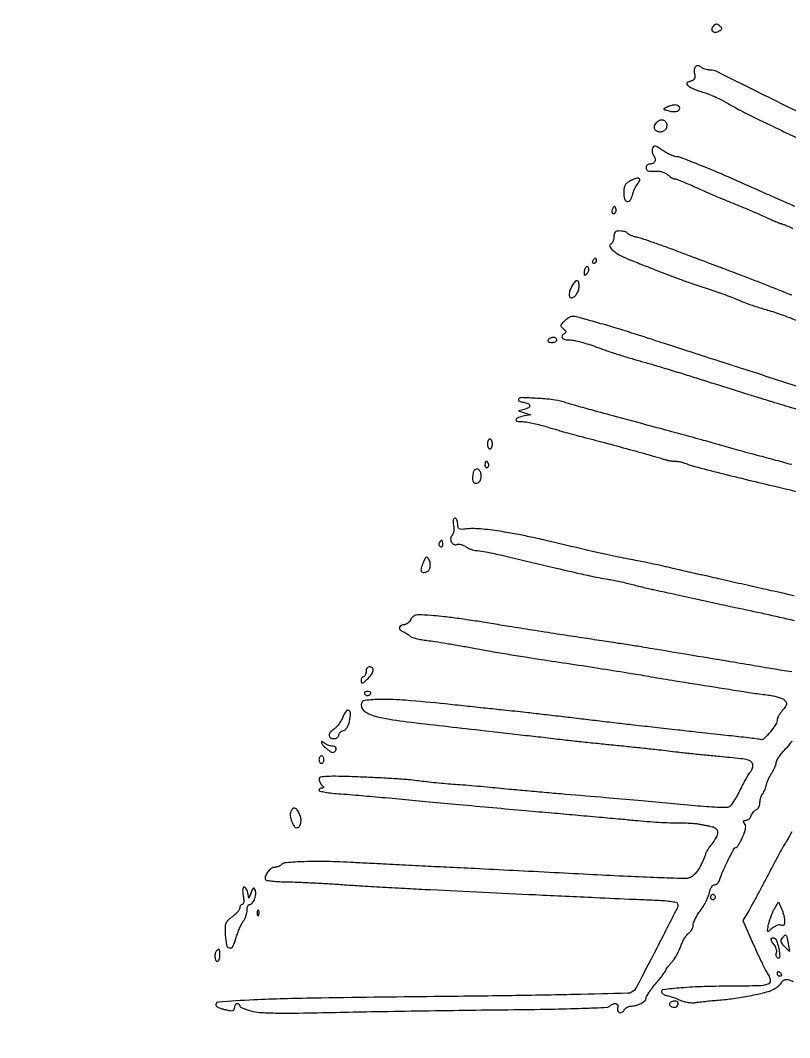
# Model space of a CAD drawing. Extents: x 0 to 2558, y 0 to 3412.
# Drawn here: x 310.5 to 621, y 1659.2 to 2070.1 of the extents above; entities that cross this region are included whole.
import ezdxf

# ---------------------------------------------------------------- set-up
doc = ezdxf.new("R2010")
doc.units = 0

msp = doc.modelspace()

# ---------------------------------------------------------------- linework, layer by layer
for points in [[(1286.775, 2242.902503, 0.000001), (1177.44536, 2242.627485, 0.134519)], [(1176.555032, 2242.380365, -0.000002), (1098.265318, 2241.934774, -0.000173)], [(1102.150613, 2258.328759, 0.000012), (1205.122254, 2258.377188, 0.008936)], [(204.723652, 1982.742541, 0.000004), (205.110982, 1999.25625, 0.000004), (205.546596, 2017.842275, 0.000005), (205.971845, 2036, -0.002209)], [(633.878057, 2028.33149, 0.000209), (591.544015, 2049.35594, 0.115644), (588.796593, 2050, -0.041005), (587.797375, 2050.082084, -0.035802), (586.777094, 2050.326905, -0.037481), (585.884055, 2050.68567, -0.082303), (585.287132, 2051.112868, 0.14606), (584.107933, 2051.749934, 0.246517), (583.053324, 2051.448805, 0.177485), (582.461462, 2050.248042, 0.088366), (582.581074, 2048.532999, -0.047177), (582.763226, 2047.340856, -0.13675), (582.587254, 2046.53301, -0.142432), (582.025066, 2045.952367, -0.052862), (580.973237, 2045.491506, 0.022794), (579.830526, 2045.070611, 0.193417), (579.449314, 2044.693035, 0.273815), (579.506657, 2044.241991, 0.043435), (580.138493, 2043.560761, 0.067245), (580.948947, 2043.004042, 0.016422), (582.421932, 2042.319984, 0.016533), (584.177388, 2041.641404, 0.015811), (586, 2041.069243, -0.023419), (588.047333, 2040.392157, -0.012681), (590.5, 2039.379429, -0.012608), (592.949704, 2038.219682, -0.01942), (595, 2037.083008, 0.010749), (597.245159, 2035.786913, 0.004263), (600.38125, 2034.099925, 0.004216), (603.79888, 2032.33555, 0.005278), (607, 2030.759199, -0.001301), (611.525137, 2028.575403, -0.000173), (621.065622, 2023.936508, -0.000201), (632.372069, 2018.428489, -0.000169)], [(644.25, 1985.923444, 0.000011), (640.949584, 1987.323898, 0.000007), (637, 1988.999647, 0.000007), (633.050414, 1990.675275, 0.000011), (629.75, 1992.075353, -0.001416)], [(623.098393, 1994.919135, -0.001717), (616.877373, 1997.625058, -0.00147), (609.949344, 2000.691171, -0.000689), (601, 2004.698156, 0.00519), (592.617753, 2008.361012, 0.005626), (584.383226, 2011.749132, 0.002629), (576.962425, 2014.660122, 0.092404), (575.139043, 2015, -0.088064), (574.261687, 2015.155734, -0.02103), (572.888071, 2015.725836, -0.020973), (571.342998, 2016.525109, -0.019381), (569.827968, 2017.47093, 0.010412), (567.750427, 2018.82029, 0.088359), (566.720262, 2019.230484, 0.236555), (566.071622, 2019.056617, 0.120053), (565.578581, 2018.344182, 0.077353), (565.425821, 2017.634479, 0.055948), (565.469695, 2016.825297, 0.055836), (565.692232, 2016.044061, 0.076063), (566.068837, 2015.417057, -0.118865), (566.638136, 2014.256659, -0.167559), (566.509789, 2013.121105, -0.166452), (565.70723, 2012.300797, -0.117145), (564.440983, 2012, 0.105427), (563.891173, 2011.882768, 0.099231), (563.423289, 2011.550173, 0.096319), (563.109673, 2011.053231, 0.092997), (563, 2010.468674, 0.150236), (563.212676, 2009.776847, 0.154748), (563.775183, 2009.33371, 0.084102), (564.798337, 2009.13441, 0.022958), (566.449195, 2009.16964, -0.039924), (568.000208, 2009.150156, -0.044171), (569.475234, 2008.880752, -0.047665), (570.768867, 2008.38762, -0.069138), (571.777936, 2007.700965, 0.025136), (572.574343, 2007.049928, 0.027121), (573.412749, 2006.499659, 0.02803), (574.177467, 2006.11069, 0.103996), (574.703897, 2006, -0.092186), (575.405738, 2005.86949, -0.003945), (577.756164, 2004.94268, -0.00664), (580.532131, 2003.779586, -0.004669), (583.625156, 2002.400612, 0.003861), (587.184535, 2000.806822, 0.00239), (591.38989, 1998.986542, 0.002396), (595.560625, 1997.228452, 0.004313), (599, 1995.832703, -0.00366), (602.250952, 1994.518361, -0.002723), (605.820872, 1993.021758, -0.002752), (609.17251, 1991.573308, -0.006235), (611.688075, 1990.432091, 0.003951), (613.717521, 1989.500205, 0.005772), (615.520419, 1988.714427, 0.00299), (617.055233, 1988.077259, 0.097182), (617.448973, 1988, -0.091592), (617.832265, 1987.929193, -0.004038), (619.098766, 1987.432967, -0.006716), (620.595215, 1986.8092, -0.004735), (622.260898, 1986.069676, 0.006289)], [(621.912488, 1959.033026, -0.002942), (617.5, 1960.776492, 0.001622), (612.982078, 1962.57542, 0.000995), (607.646875, 1964.667487, 0.000997), (602.358679, 1966.716845, 0.00178), (598, 1968.378192, -0.000047), (593.442641, 1970.0972, -0.000021), (587.471875, 1972.350273, -0.000021), (581.171671, 1974.728274, -0.000029), (575.5, 1976.869686, 0.003298), (570.285164, 1978.799755, 0.003994), (565.367431, 1980.538748, 0.003394), (561.20926, 1981.940373, 0.027293), (559.261468, 1982.466369, -0.021765), (557.979805, 1982.797327, -0.025957), (556.806674, 1983.223069, -0.026121), (555.872674, 1983.67685, -0.12889), (555.452451, 1984.076937, 0.137483), (555.0664, 1984.432255, 0.04335), (554.332507, 1984.72885, 0.039568), (553.417189, 1984.931929, 0.034823), (552.440983, 1985, 0.047815), (551.223903, 1984.883344, 0.148395), (550.502515, 1984.50249, 0.149752), (550.118273, 1983.787474, 0.048993), (550, 1982.583333, -0.048197), (549.907341, 1981.624314, -0.054173), (549.632813, 1980.739596, -0.061702), (549.229017, 1980.054154, -0.14045), (548.75, 1979.700397, 0.450317), (548.389968, 1978.765311, 0.093061), (549.624556, 1977.188578, 0.051171), (552.225546, 1975.336943, 0.034958), (555.5, 1973.769213, -0.000023), (557.541468, 1972.961667, -0.000008), (560.528125, 1971.780017, -0.000008), (563.835259, 1970.471455, -0.000009), (567, 1969.219115, 0.002579), (572.734947, 1966.983732, 0.00562), (577.161445, 1965.341457, 0.005182), (581.838794, 1963.72018, 0.001885), (588.5, 1961.516213, -0.005743), (591.529426, 1960.487884, -0.004286), (594.846701, 1959.287123, -0.004333), (597.953648, 1958.101531, -0.009837), (600.276003, 1957.139091, 0.011649), (602.48184, 1956.234292, 0.00666), (605.183604, 1955.239987, 0.006649), (607.929419, 1954.311665, 0.010966), (610.276003, 1953.609382, -0.00899), (612.672472, 1952.902474, -0.004938), (615.581076, 1951.955673, -0.004921), (618.514803, 1950.936298, -0.007844), (621, 1950.001018, 0.0061), (628.3593, 1947.202073, 0.00167)], [(630.018217, 1920.28119, 0.000705), (603, 1929.019332, -0.000189), (591.355438, 1932.772122, -0.0002), (579.934375, 1936.462714, -0.000191), (570.098173, 1939.649682, -0.000918), (564.5, 1941.477239, 0.003175), (557.294604, 1943.793543, 0.003199), (550.078281, 1946.012274, 0.003299), (543.080745, 1948.06459, 0.004081), (536.535042, 1949.87991, 0.020017), (534.239188, 1950.398958, 0.088037), (532.855921, 1950.408218, 0.10838), (531.70212, 1949.940881, 0.038375), (530.305727, 1948.81749, 0.015309), (529.018507, 1947.531797, 0.142656), (528.66537, 1946.839986, 0.237464), (528.834765, 1946.245789, 0.048893), (529.672175, 1945.497761, -0.036119), (530.36824, 1944.907203, -0.137969), (530.648655, 1944.418362, -0.217343), (530.569952, 1943.989333, -0.102296), (530.15149, 1943.593626, 0.100627), (529.141319, 1942.644689, 0.3374), (529.170914, 1941.793297, 0.179972), (530.223801, 1941.177657, 0.043271), (532.27281, 1941, -0.051927), (534.012498, 1940.818838, -0.013153), (536.780657, 1940.15951, -0.013273), (539.920089, 1939.234019, -0.013064), (543.02281, 1938.138757, 0.009212), (546.596775, 1936.846096, 0.004382), (551.241075, 1935.307731, 0.004341), (556.125267, 1933.783932, 0.006147), (560.5, 1932.519139, -0.004226), (565.284507, 1931.155773, -0.001915), (571.528125, 1929.293421, -0.001895), (578.100382, 1927.27838, -0.002596), (584, 1925.411433, 0.001269), (590.006275, 1923.493183, 0.00084), (596.9125, 1921.319565, 0.000845), (603.629648, 1919.230314, 0.001644), (609, 1917.589243, -0.00091), (614.921631, 1915.789215, -0.00029), (623.73125, 1913.088195, -0.000289)], [(621.892426, 1806.930797, -0.006915), (617.754503, 1807.562046, -0.000012), (597.009268, 1811.021501, -0.00002), (579.627169, 1813.921267, -0.000014), (565.648221, 1816.25429, -0.000237), (561, 1817.032455, 0.003197), (558.2013, 1817.483972, 0.000355), (551.8, 1818.470099, 0.000432), (544.179155, 1819.63183, 0.00035), (536, 1820.865588, -0.001112), (527.054879, 1822.228831, -0.00081), (517.115625, 1823.782689, -0.000818), (507.694519, 1825.286982, -0.001801), (500.5, 1826.474422, 0.004153), (494.160222, 1827.49018, 0.003632), (487.515016, 1828.449016, 0.003653), (481.497948, 1829.227909, 0.010856), (477.359628, 1829.641933, 0.005558), (472.369926, 1829.976184, 0.054111), (470.259252, 1829.865601, 0.133581), (469.029512, 1829.307484, 0.097245), (468.074444, 1828.139101, -0.046888), (467.532331, 1827.320801, -0.048566), (466.852967, 1826.628361, -0.053498), (466.145061, 1826.153371, -0.121616), (465.523833, 1826, 0.10711), (464.209249, 1825.715122, 0.214037), (463.520158, 1824.93304, 0.25214), (463.701711, 1824.00614, 0.131057), (464.686618, 1823.298891, -0.028459), (465.466765, 1822.9514, -0.019384), (466.312453, 1822.473121, -0.019577), (467.094852, 1821.946292, -0.036768), (467.674923, 1821.452459, 0.113134), (468.46734, 1820.962845, 0.018269), (470.215829, 1820.437996, 0.019371), (472.358563, 1819.96706, 0.015948), (474.674923, 1819.62713, -0.00993), (477.759742, 1819.212286, -0.002716), (482.607634, 1818.435073, -0.002745), (488.095663, 1817.493649, -0.002857), (493.5, 1816.50413, 0.003451), (499.486738, 1815.415329, 0.001923), (506.79375, 1814.167394, 0.001918), (514.196256, 1812.961595, 0.003108), (520.5, 1811.999708, -0.001475), (532.508305, 1810.207455, -0.001202), (545.355443, 1808.219615, -0.001194), (557.065174, 1806.350249, -0.003646), (565, 1805.00461, 0.003936), (574.726768, 1803.360877, 0.000998), (590.548045, 1800.847557, 0.000709), (606.469655, 1798.373995, 0.008992), (612.476153, 1797.559838, -0.022337), (614.484472, 1797.232835, -0.024103), (616.404401, 1796.73385, -0.024555), (617.997511, 1796.149486, -0.09648), (618.861123, 1795.567448, -0.07029), (619.511768, 1794.702713, -0.171408), (619.641081, 1793.926991, -0.105171), (619.263509, 1792.992287, -0.018262), (618.13497, 1791.444457, 0.014609), (617.317488, 1790.340283, 0.018223), (616.627147, 1789.267138, 0.016667), (616.118477, 1788.340146, 0.117673), (616, 1787.843701, -0.142709), (615.397838, 1785.776914, -0.030917), (613.187098, 1782.737316, -0.027448), (610.678702, 1780.020439, -0.253683), (609.189533, 1779.602667, 0.02329), (608.076872, 1779.801463, 0.001786), (605.0588, 1780.185779, 0.002448), (601.453262, 1780.613904, 0.001864), (597.5, 1781.048773, -0.000537), (593.087736, 1781.522282, -0.000369), (588.0875, 1782.06806, -0.000372), (583.27642, 1782.600415, -0.00076), (579.5, 1783.026939, 0.000412), (575.790066, 1783.448563, 0.000221), (571.20625, 1783.963625, 0.00022), (566.527544, 1784.485179, 0.000343), (562.5, 1784.929555, -0.001317), (557.871575, 1785.44935, -0.000423), (551.003125, 1786.244912, -0.000422), (543.360007, 1787.143281, -0.000472), (536, 1788.021708, 0.000687), (528.676623, 1788.892561, 0.000632), (521.14375, 1789.768174, 0.000631), (514.42488, 1790.531971, 0.002091), (510, 1791.010608, -0.00035), (505.468983, 1791.484772, -0.000094), (498.26875, 1792.244723, -0.000095), (490.089058, 1793.111175, -0.000098), (482, 1793.971188, 0.006165), (466.045705, 1795.471907, 0.022492), (455.887358, 1795.842665, 0.030989), (449.487665, 1795.391039, 0.383633), (448.031803, 1793.682612, 0.266986), (449.861259, 1790.689887, 0.072508), (455.265225, 1788.683259, 0.023089), (466.539381, 1786.810432, 0.001921), (496, 1783.419305, -0.000381), (505.510368, 1782.354271, -0.000428), (514.653125, 1781.315426, -0.000392), (522.432393, 1780.418585, -0.002319), (526.5, 1779.927285, 0.003556), (530.203045, 1779.489308, 0.000996), (535.996875, 1778.857475, 0.001005), (542.552355, 1778.169113, 0.001057), (549, 1777.518944, -0.001171), (555.484322, 1776.863582, -0.001077), (562.15, 1776.1596, -0.001075), (568.091642, 1775.50622, -0.003557), (572, 1775.03975, 0.003852), (575.781315, 1774.590702, 0.001372), (581.189063, 1774.005729, 0.001361), (587.12731, 1773.396191, 0.001606), (592.75, 1772.852743, -0.002787), (601.133362, 1772.022484, -0.038266), (604.139183, 1771.473083, -0.141096), (605.484358, 1770.671089, -0.190463), (606, 1769.366536, -0.036467), (605.934192, 1768.465442, -0.040657), (605.738072, 1767.616651, -0.044611), (605.451333, 1766.933706, -0.133421), (605.108331, 1766.566952, 0.118504), (604.625926, 1766.080591, 0.006779), (603.549107, 1764.250528, 0.010043), (602.329497, 1762.008509, 0.007186), (601.052466, 1759.455113, -0.014246), (599.729024, 1756.899752, -0.018654), (598.368797, 1754.649298, -0.01641), (597.124812, 1752.883699, -0.140358), (596.35991, 1752.307869, -0.097412), (595.280884, 1752.120205, -0.004957), (591.706809, 1752.234354, -0.007764), (587.437535, 1752.479548, -0.005537), (582.665775, 1752.881184, 0.000894), (571.301088, 1753.944118, 0.000844), (559.712981, 1754.987336, 0.000724), (546.603799, 1756.126063, 0.000394), (530.5, 1757.488653, -0.000813), (522.911939, 1758.13711, -0.000716), (514.996875, 1758.837899, -0.000719), (507.85946, 1759.490486, -0.002173), (503, 1759.963156, 0.002291), (498.74474, 1760.376049, 0.001462), (493.79375, 1760.818967, 0.001469), (488.937495, 1761.224731, 0.002737), (485, 1761.520399, -0.004482), (481.306829, 1761.810686, -0.003333), (477.234375, 1762.194911, -0.003368), (473.397297, 1762.608876, -0.007615), (470.5, 1762.986, 0.016286), (467.154232, 1763.362631, 0.003513), (461.342188, 1763.784757, 0.003663), (454.602742, 1764.177095, 0.003492), (447.75, 1764.477705, 0.002814), (438.837221, 1764.756107, 0.01729), (434.242686, 1764.714845, 0.028596), (431.59718, 1764.447448, 0.368684), (431, 1763.747652, 0.071362), (431.086524, 1763.144503, 0.038828), (431.3525, 1762.443373, 0.037747), (431.740702, 1761.75848, 0.04861), (432.2, 1761.2, -0.018208), (432.777696, 1760.578624, -0.180052), (432.9, 1760.25, -0.354955), (432.742599, 1760.056215, -0.051663), (432.2, 1760, 0.069276), (431.741357, 1759.936147, 0.085389), (431.3525, 1759.749731, 0.099994), (431.092502, 1759.472913, 0.139584), (431, 1759.148021, 0.356641), (431.294662, 1758.787458, 0.008585), (433.570313, 1758.365567, 0.0149), (436.395313, 1757.97799, 0.009086), (439.75, 1757.680746, -0.00378), (444.736235, 1757.292213, -0.000708), (453.860937, 1756.498739, -0.000758), (464.52138, 1755.540207, -0.000694), (475.5, 1754.520926, 0.000504), (487.477002, 1753.404365, 0.000337), (501.178125, 1752.150317, 0.00034), (514.453228, 1750.953389, 0.00067), (525, 1750.02393, -0.000496), (534.429396, 1749.196245, -0.000452), (544.155513, 1748.323917, -0.000452), (552.848838, 1747.528368, -0.001466), (558.614512, 1746.978421, 0.0052), (563.301382, 1746.566669, 0.004596), (568.192999, 1746.233352, 0.004619), (572.606335, 1746.014246, 0.013981), (575.614512, 1745.976918, -0.009518), (578.087831, 1745.968302, -0.008518), (580.652388, 1745.86681, -0.008575), (582.952308, 1745.696905, -0.026223), (584.5, 1745.473549, -0.000325), (585.812979, 1745.212297, -0.000233), (587.279688, 1744.918753, -0.000236), (588.675678, 1744.637998, -0.000508), (589.75, 1744.420272, -0.139944), (591.317272, 1743.606217, -0.215578), (591.887317, 1742.215496, -0.119617), (591.31186, 1740.166186, -0.03495), (589.5, 1737.411113, 0.011166), (588.542729, 1736.096179, 0.014817), (587.735191, 1734.856347, 0.01211), (587.124795, 1733.798764, 0.126325), (587.002778, 1733.316722, -0.097739), (586.903725, 1732.805701, -0.00755), (586.355476, 1731.514068, -0.010105), (585.641657, 1729.984838, -0.007538), (584.795298, 1728.326915, -0.028191), (583.668385, 1726.461562, -0.048088), (582.502187, 1725.065485, -0.058783), (581.294487, 1724.125584, -0.086025), (580.04252, 1723.636702, -0.058207), (578.133972, 1723.475292, -0.001003), (567.671865, 1723.830278, -0.002534), (555.480149, 1724.330314, -0.001683), (541.5, 1725.021861, 0.00026), (526.032458, 1725.831134, 0.000206), (509.31875, 1726.690008, 0.000208), (493.817148, 1727.47373, 0.000521), (482.5, 1728.029362, -0.000403), (472.632068, 1728.511513, -0.000322), (461.996875, 1729.046604, -0.000325), (452.153437, 1729.55463, -0.000824), (445, 1729.940309, 0.008593), (434.196161, 1730.354569, 0.014155), (425.056034, 1730.289053, 0.01058), (417.765185, 1729.8757, 0.17111), (415.55, 1728.895131, -0.066062), (415.073193, 1728.552037, -0.03731), (414.420973, 1728.262945, -0.036536), (413.707291, 1728.065738, -0.049179), (413.040547, 1728, 0.173797), (411.694508, 1727.517552, 0.063659), (410.287965, 1726.023791, 0.06525), (409.344304, 1724.287666, 0.234442), (409.458087, 1723.067816, 0.222285), (409.978912, 1722.726763, 0.009141), (412.255261, 1722.44298, 0.014408), (415.039322, 1722.228376, 0.009563), (418.241964, 1722.135496, -0.007179), (422.370062, 1722.035469, -0.00265), (428.186702, 1721.780051, -0.002625), (434.534708, 1721.434165, -0.003156), (440.5, 1721.039901, 0.002625), (447.363592, 1720.57894, 0.00107), (456.703125, 1720.020987, 0.001058), (466.743332, 1719.464055, 0.001351), (476, 1718.995318, 0.000066), (518.348017, 1716.971217, 0.000316), (542.512463, 1715.834747, 0.000477), (558.002357, 1715.130867, 0.002609), (566.376884, 1714.802101, -0.010444), (569.806906, 1714.613581, -0.016108), (572.759637, 1714.293419, -0.010511), (575.145545, 1713.905345, -0.261142), (575.639994, 1713.494644, -0.212172), (575.53478, 1711.447812, -0.001448), (567.322827, 1695.376938, -0.001963), (559.144121, 1679.637013, -0.141799), (557.141826, 1677.550743, -0.125843), (555.644653, 1677.130185, -0.000335), (534.126472, 1676.639398, -0.001924), (508.927814, 1676.178544, -0.001002), (477.5, 1675.787674, 0.001097), (428.946697, 1675.174552, 0.007287), (404.736561, 1674.462676, 0.008371), (390.290204, 1673.584521, 0.640524), (389.676425, 1671.923575, 0.086658), (390.222206, 1671.540073, 0.020724), (391.247723, 1671.108683, 0.020683), (392.484035, 1670.705307, 0.019159), (393.78125, 1670.39375, 0.019131), (395.449105, 1670.126066, 0.104575), (396.353846, 1670.205444, 0.209849), (396.826163, 1670.611086, 0.112344), (397, 1671.375, -0.059639), (397.074389, 1671.996445, -0.078506), (397.29375, 1672.522656, -0.09682), (397.61858, 1672.875068, -0.159601), (398, 1673, -0.085708), (398.381861, 1672.934058, -0.093777), (398.70625, 1672.744426, -0.100339), (398.923208, 1672.461843, -0.114184), (399, 1672.129961, 0.264566), (399.230598, 1671.724662, 0.023253), (400.312247, 1671.14809, 0.025645), (401.755463, 1670.551538, 0.016924), (403.467223, 1670.009177, 0.053531), (406.992994, 1669.418346, 0.010568), (413.408028, 1669.174867, 0.007707), (422.895185, 1669.161718, 0.00216), (437.717223, 1669.433718, -0.001204), (451.951086, 1669.722174, -0.000555), (470.47756, 1670.032442, -0.00055), (489.959333, 1670.31566, -0.000763), (507.419151, 1670.523653, 0.001812), (524.572368, 1670.764016, 0.004412), (537.216981, 1671.098679, 0.001439), (547.258234, 1671.482055, 0.188268), (548.369151, 1671.969151, -0.093165), (549.577552, 1672.795163, -0.137416), (550.842381, 1672.974297, -0.238679), (551.587817, 1672.463199, -0.220365), (551.650663, 1671.532025, 0.142992), (551.544987, 1670.251658, 0.238167), (552.201608, 1669.421718, 0.236702), (553.263334, 1669.454649, 0.14213), (554.181367, 1670.359602, -0.081641), (554.681779, 1670.987191, -0.056298), (555.421929, 1671.518133, -0.055474), (556.276165, 1671.87825, -0.072156), (557.115432, 1672, 0.068024), (559.092638, 1672.270245, 0.057342), (561.051125, 1673.066686, 0.063094), (562.530844, 1674.138372, 0.207388), (563, 1675.220827, -0.138002), (563.191013, 1675.899712, -0.011925), (564.175, 1677.426819, -0.014999), (565.467927, 1679.2142, -0.011078), (567, 1681.11505, 0.00595), (568.532781, 1682.977364, 0.008863), (569.825, 1684.645764, 0.004648), (570.87226, 1686.076115, 0.156944), (571, 1686.47305, -0.149747), (571.110633, 1686.834166, -0.01189), (571.697467, 1687.659043, -0.015285), (572.464875, 1688.622332, -0.011102), (573.374356, 1689.647924, 0.038669), (574.379665, 1690.915886, 0.020127), (575.440092, 1692.634592, 0.019892), (576.392486, 1694.496612, 0.028568), (577.072447, 1696.219516, -0.028788), (577.711816, 1697.837483, -0.028203), (578.536645, 1699.382814, -0.029393), (579.414555, 1700.65117, -0.087304), (580.198091, 1701.355783, 0.07262), (580.887495, 1701.94028, 0.052703), (581.470689, 1702.761919, 0.052914), (581.866848, 1703.682885, 0.075267), (582, 1704.562407, -0.090409), (582.19307, 1705.621437, -0.02468), (582.873185, 1707.186226, -0.024114), (583.834798, 1708.9152, -0.023005), (584.972545, 1710.571861, 0.025263), (586.15747, 1712.31401, 0.020164), (587.259537, 1714.300797, 0.020599), (588.131247, 1716.227237, 0.047454), (588.583836, 1717.75, -0.037987), (588.93519, 1719.019531, -0.05474), (589.447272, 1720.065407, -0.068474), (590.042111, 1720.7696, -0.185238), (590.642676, 1721, 0.110309), (591.227872, 1721.130695, 0.070816), (591.811922, 1721.514062, 0.065793), (592.306323, 1722.081015, 0.068322), (592.628916, 1722.75, -0.025959), (594.016732, 1726.384124, -0.011899), (596.180667, 1730.974692, -0.004406), (598.523241, 1735.551114, -0.279149), (599.264614, 1736, 0.234347), (599.685003, 1736.208484, 0.019279), (600.408204, 1737.239997, 0.022629), (601.203087, 1738.603942, 0.015367), (601.987702, 1740.221267, 0.017804), (602.818879, 1742.270388, 0.050092), (603.200577, 1743.767474, 0.077079), (603.195762, 1744.883968, 0.134441), (602.816365, 1745.721267, -0.035955), (602.371822, 1746.342844, -0.233482), (602.33815, 1746.715037, -0.262703), (602.609975, 1746.938689, -0.043698), (603.310168, 1747, 0.110082), (603.949896, 1747.142572, 0.071309), (604.586279, 1747.560363, 0.066317), (605.12294, 1748.178397, 0.068927), (605.470679, 1748.907619, -0.053787), (605.810352, 1749.678985, -0.043753), (606.327725, 1750.419667, -0.045401), (606.933971, 1751.022871, -0.081614), (607.538067, 1751.376234, 0.119688), (608.097539, 1751.762821, 0.06507), (608.570557, 1752.457282, 0.059018), (608.891158, 1753.33532, 0.058114), (609, 1754.268615, -0.038953), (609.075502, 1755.236282, -0.035104), (609.300626, 1756.215782, -0.03688), (609.630356, 1757.066357, -0.085672), (610.023409, 1757.623409, 0.065674), (610.447608, 1758.176533, 0.026911), (610.876367, 1759.022133, 0.02606), (611.245085, 1759.991849, 0.030257), (611.489965, 1760.947895, -0.038243), (611.781875, 1762.016336, -0.018087), (612.311225, 1763.344275, -0.017806), (612.968406, 1764.700935, -0.024005), (613.663451, 1765.874486, 0.024191), (614.336015, 1767.011038, 0.021373), (614.926308, 1768.254475, 0.021932), (615.361146, 1769.421638, 0.058896), (615.5327, 1770.289686, -0.108498), (615.812345, 1771.214593, -0.022917), (616.707162, 1772.655942, -0.02299), (617.922931, 1774.263918, -0.020037), (619.335805, 1775.831849, 0.020871), (620.738541, 1777.393758, 0.024751), (621.923643, 1778.983713, 0.024716)], [(621.821875, 1890.629341, 0.00111), (614.533004, 1892.618542, 0.002505), (609, 1894.085645, -0.001625), (604.3771, 1895.302725, -0.0019), (599.996875, 1896.489001, -0.001677), (596.300409, 1897.518539, -0.011576), (594.5, 1898.071806, 0.012365), (592.415368, 1898.708818, 0.000581), (585.33125, 1900.674539, 0.000958), (576.912266, 1902.98278, 0.000688), (567.5, 1905.530062, -0.000269), (551.065434, 1909.963051, -0.001067), (540.970243, 1912.71506, -0.001669), (534.152843, 1914.613671, -0.004969), (529.5, 1915.976285, 0.044327), (525.328792, 1916.848931, 0.014694), (519.096075, 1917.400407, 0.00699), (512.732383, 1917.686244, 0.268199), (511.522118, 1917.035787, 0.280402), (511.519615, 1916.668407, 0.121126), (511.877912, 1916.306965, 0.070187), (512.576652, 1916.004478, 0.03607), (513.514135, 1915.818058, -0.061302), (515.366567, 1915.351694, -0.28201), (516.009675, 1914.509177, -0.302322), (515.534916, 1913.608152, -0.065642), (513.809017, 1912.94353), (511.5, 1912.387059), (514, 1911.56658), (516.5, 1910.746101), (514, 1910.288375, 0.029499), (511.474741, 1909.670227, 0.210619), (510.5464, 1908.865462, 0.487714), (510.880416, 1908.201554, 0.049321), (512.918729, 1908, -0.037768), (514.60614, 1907.872358, -0.012359), (517.063642, 1907.43603, -0.012236), (519.777893, 1906.815073, -0.013522), (522.368729, 1906.080103, 0.00498), (525.317812, 1905.188805, 0.002257), (529.195814, 1904.077759, 0.002235), (533.297446, 1902.942416, 0.003061), (537, 1901.959636, -0.002135), (546.225345, 1899.529207, -0.001629), (556.302101, 1896.793184, -0.00128), (565.431389, 1894.257296, -0.010468), (569.570998, 1893.001949, 0.01746), (570.902947, 1892.618285, 0.013824), (572.36615, 1892.294323, 0.014047), (573.741736, 1892.069293, 0.033527), (574.773945, 1892, -0.033718), (575.755682, 1891.93372, -0.018029), (576.954393, 1891.726874, -0.017872), (578.168013, 1891.426447, -0.026559), (579.202947, 1891.070208, 0.031889), (582.56929, 1889.951419, 0.001875), (593.009864, 1887.248146, 0.003106), (604.403683, 1884.41887, 0.003899), (615, 1881.944718, -0.005903), (619.327424, 1880.916001, -0.003402), (624.513738, 1879.580673, -0.003399)], [(622.809192, 1837.649181, 0.000383), (619.325641, 1838.435423, 0.001225), (617, 1838.952466, -0.001005), (614.567298, 1839.492187, -0.00025), (610.590625, 1840.384939, -0.000256), (606.041406, 1841.411064, -0.000257), (601.5, 1842.440324, 0.000168), (596.958594, 1843.470429, 0.000168), (592.409375, 1844.499093, 0.000164), (588.432781, 1845.395504, 0.000658), (586, 1845.939704, -0.0015), (583.692874, 1846.459873, -0.000488), (580.28792, 1847.241796, -0.000486), (576.506381, 1848.117958, -0.000548), (572.873772, 1848.967531, 0.003847), (568.964026, 1849.854754, 0.002327), (564.321703, 1850.848104, 0.002331), (559.702846, 1851.791515, 0.004096), (555.873772, 1852.522465, -0.005089), (551.952257, 1853.279136, -0.002567), (547.022295, 1854.308935, -0.002549), (541.938971, 1855.425173, -0.003787), (537.5, 1856.459047, 0.00085), (524.477034, 1859.572956, 0.004404), (517.262716, 1861.218018, 0.006872), (511.574603, 1862.380782, 0.004522), (505, 1863.569384, 0.010929), (501.05116, 1864.157936, 0.010618), (497.042187, 1864.57988, 0.010577), (493.503993, 1864.801221, 0.038251), (491.25, 1864.72198, -0.011648), (488.679748, 1864.494403, -0.121998), (487.64687, 1864.679985, -0.235909), (487.150062, 1865.285777, -0.055941), (487, 1866.622837, 0.045365), (486.917273, 1867.532751, 0.065264), (486.669531, 1868.301708, 0.085253), (486.304846, 1868.821149, 0.199741), (485.875, 1869, 0.230787), (485.451022, 1868.793293, 0.11849), (485.200022, 1868.242593, 0.068801), (485.15128, 1867.347294, 0.028607), (485.320833, 1866.145833, -0.039815), (485.459521, 1864.974048, -0.04168), (485.407141, 1863.813235, -0.045389), (485.187543, 1862.827143, -0.119454), (484.813051, 1862.213051, 0.163618), (484.175832, 1860.930248, 0.14406), (484.399189, 1859.44714, 0.166846), (485.346477, 1858.462907, 0.213217), (486.58968, 1858.39604, -0.102533), (487.346573, 1858.519783, -0.04866), (488.329479, 1858.381731, -0.045396), (489.368112, 1858.028856, -0.048229), (490.303757, 1857.499794, 0.037937), (491.272158, 1856.92564, 0.028566), (492.411595, 1856.44091, 0.029195), (493.541974, 1856.107612, 0.057296), (494.472506, 1856.001175, -0.045881), (495.774179, 1855.882239, -0.003746), (499.135674, 1855.234681, -0.005006), (503.139127, 1854.390521, -0.003831), (507.5, 1853.390182, 0.000484), (525.607317, 1849.108761, 0.002248), (536.077879, 1846.693369, 0.003564), (542.872613, 1845.2089, 0.014826), (547, 1844.465023, -0.009999), (549.115542, 1844.104788, -0.00491), (551.79375, 1843.566124, -0.004869), (554.565948, 1842.951912, -0.007061), (557, 1842.351358, 0.002777), (559.398223, 1841.737799, 0.002049), (562.059375, 1841.084272, 0.00207), (564.579747, 1840.487291, 0.004638), (566.5, 1840.059581, -0.001117), (568.76492, 1839.571818, -0.000217), (572.85, 1838.680661, -0.000231), (577.612468, 1837.637262, -0.000213), (582.5, 1836.561915, 0.000366), (587.424221, 1835.480068, 0.000378), (592.296875, 1834.417144, 0.000364), (596.519339, 1833.502617, 0.001623), (599, 1832.975655, -0.002965), (611.004376, 1830.391894, -0.003148), (622.73968, 1827.7155, -0.000608)], [(632.485278, 1762.5, -0.000223), (625.030362, 1748.352597, -0.002087)], [(621.794366, 1742.279747, -0.003346), (619.883808, 1738.786289, -0.039605), (619.029411, 1737.5, 0.041018), (618.529186, 1736.742285, 0.001232), (616.715961, 1733.415625, 0.002439), (614.607529, 1729.478843, 0.001682), (612.256078, 1725, -0.001529), (609.811618, 1720.340555, -0.001691), (607.418759, 1715.85, -0.001568), (605.350936, 1712.029628, -0.008702), (604.197859, 1710), (602.128044, 1706.5), (606.314022, 1696.954407, 0.004875), (608.052721, 1693.092347, 0.005342), (609.815415, 1689.381461, 0.00501), (611.38786, 1686.240573, 0.026537), (612.355477, 1684.578613, -0.13858), (613.103719, 1682.201042, -0.331871), (612.102691, 1680.772983, -0.073632), (608.446885, 1680.139594, -0.005729), (598.5, 1680.009319, 0.006602), (586.504129, 1679.831257, 0.013577), (577.126741, 1679.313117, 0.008474), (569.934266, 1678.596569, 0.475652), (569.299789, 1677.599232, 0.119665), (569.578094, 1677.1549, 0.054432), (570.121395, 1676.729506, 0.049509), (570.822377, 1676.385182, 0.048364), (571.582866, 1676.182065, -0.031665), (572.539455, 1675.960453, -0.010916), (573.890818, 1675.52341, -0.010797), (575.363614, 1674.975397, -0.012311), (576.747577, 1674.386297, 0.040663), (578.255351, 1673.843132, 0.02983), (579.996539, 1673.48138, 0.030137), (581.738999, 1673.333003, 0.046389), (583.247577, 1673.435773, -0.010586), (584.930872, 1673.672226, -0.003344), (587.453976, 1673.955227, -0.003337), (590.272907, 1674.233324, -0.0037), (593, 1674.463653, 0.017571), (599.085324, 1675.148059, 0.013314), (605.703377, 1676.309743, 0.012062), (611.632549, 1677.663743, 0.060765), (614.79577, 1678.890699, 0.036925), (615.676799, 1679.449479, 0.026698), (616.572195, 1680.19212, 0.027148), (617.350935, 1680.994067, 0.051603), (617.868153, 1681.728885, -0.17791), (618.847314, 1682.567878, -0.145427), (620.232056, 1682.661479, -0.063756), (622.373539, 1681.882988, -0.012292)]]:
    msp.add_lwpolyline(points, format="xyb")
for points in [[(590.08412, 2067.601359, 0.13487), (589.556434, 2066.434179, 0.279386), (589.921419, 2065.542198, 0.199913), (591.064838, 2065.258872, 0.08986), (592.555268, 2065.770992, 0.031392), (593.373661, 2066.298991, 0.220243), (593.596059, 2066.704641, 0.21083), (593.435251, 2067.148425, 0.028723), (592.695867, 2067.837445, 0.048695), (591.927738, 2068.357793, 0.148132), (591.316971, 2068.484131, 0.14881), (590.740512, 2068.250134, 0.049295)], [(571.5, 2035.044297, 0.01395), (570.322434, 2034.525602, 0.409562), (570.220012, 2034.245489, 0.2186), (570.523399, 2033.982885, 0.006429), (572.193165, 2033.520439, 0.051419), (574.184073, 2033.210219, 0.100385), (575.766301, 2033.446552, 0.201031), (576.515442, 2034.137686, 0.250674), (576.457295, 2035.069098, 0.149987), (575.765814, 2035.674922, 0.107085), (574.752527, 2035.889155, 0.069071), (573.355993, 2035.688183, 0.026547)], [(567.000421, 2028.500507, 0.044824), (566.461786, 2027.718462, 0.103785), (566.247598, 2027.04218, 0.129868), (566.344605, 2026.434896, 0.092439), (566.736162, 2025.863838, 0.148313), (568.113233, 2025.1277, 0.132586), (569.734732, 2025.236825, 0.140555), (571.014937, 2026.131799, 0.172018), (571.5, 2027.5, 0.151468), (571.053145, 2028.941237, 0.189909), (569.902914, 2029.718305, 0.163136), (568.383687, 2029.55877, 0.112982)], [(556.75, 2005.275315, 0.045929), (555.367089, 2004.41179, 0.101148), (554.549995, 2003.478675, 0.093872), (554.129654, 2002.253089, 0.035816), (554, 2000.445434, 0.071075), (554.354197, 1997.96631, 0.281321), (555.444784, 1996.973489, 0.313941), (556.708365, 1997.535278, 0.077854), (557.615257, 1999.75, -0.030132), (557.970008, 2000.923756, -0.022142), (558.497001, 2002.177087, -0.02252), (559.103925, 2003.322281, -0.045479), (559.699452, 2004.150723, 0.080937), (560.517989, 2005.477912, 0.422099), (560.212138, 2006.186062, 0.17679), (558.940898, 2006.204254, 0.032696)], [(549.582949, 1994.134215, 0.052326), (549.327923, 1993.604943, 0.061761), (549.20609, 1993.06291, 0.07231), (549.228156, 1992.59012, 0.149701), (549.399864, 1992.266802, 0.208213), (550.031223, 1992.018401, 0.228122), (550.610436, 1992.323111, 0.143258), (550.913564, 1993.144952, 0.097944), (550.787251, 1994.138246, 0.033951), (550.536207, 1994.749629, 0.286646), (550.294341, 1994.899578, 0.233206), (550.012891, 1994.759582, 0.024362)], [(541.5, 1973, 0.082592), (541.343488, 1972.6179, 0.161196), (541.3746, 1972.29375, 0.182303), (541.586039, 1972.078288, 0.108972), (541.940983, 1972, 0.093332), (542.345238, 1972.076123, 0.09642), (542.688914, 1972.29375, 0.099167), (542.918938, 1972.618444, 0.105053), (543, 1973, 0.042167), (542.967655, 1973.382849, 0.061769), (542.870461, 1973.70625, 0.081139), (542.727648, 1973.92554, 0.210953), (542.559017, 1974, 0.151918), (542.34829, 1973.934461, 0.038439), (542.066025, 1973.70625, 0.035638), (541.768994, 1973.382774, 0.029505)], [(538.729167, 1970.395833, 0.080892), (538.449316, 1970.007105, 0.037708), (538.214193, 1969.430443, 0.036082), (538.053775, 1968.773895, 0.041901), (538, 1968.133333, 0.036751), (538.050901, 1967.441764, 0.271978), (538.25, 1967.194569, 0.258294), (538.572437, 1967.24129, 0.034004), (539.1125, 1967.7125, 0.062578), (539.509426, 1968.223506, 0.055968), (539.785599, 1968.836016, 0.059262), (539.906408, 1969.452911, 0.099514), (539.841667, 1969.975, 0.080367), (539.640381, 1970.359622, 0.142612), (539.356745, 1970.572995, 0.167901), (539.036958, 1970.582253, 0.120996)], [(533.240547, 1963.013569, 0.051217), (532.417328, 1961.334747, 0.066576), (532.042897, 1959.665053, 0.100588), (532.180559, 1958.450431, 0.325142), (532.8, 1958, 0.164796), (533.925265, 1958.381232, 0.080102), (534.980742, 1959.497035, 0.071414), (535.739591, 1961.04744, 0.078307), (536, 1962.7, 0.050905), (535.829957, 1964.365882, 0.324247), (535.238333, 1964.90636, 0.249388), (534.378951, 1964.567432, 0.037038)], [(523.5, 1941, 0.202618), (523.441401, 1940.621877, 0.181468), (523.66835, 1940.29375, 0.104212), (524.195401, 1940.071541, 0.047867), (524.940983, 1940, 0.0466), (525.729059, 1940.073608, 0.066561), (526.395164, 1940.29375, 0.086673), (526.844577, 1940.618015, 0.195654), (527, 1941, 0.142666), (526.888931, 1941.38134, 0.09965), (526.576711, 1941.70625, 0.08433), (526.109818, 1941.925146, 0.067639), (525.559017, 1942, 0.061875), (524.961978, 1941.925833, 0.051278), (524.359775, 1941.70625, 0.053305), (523.842344, 1941.382836, 0.08825)], [(499, 1899, 0.048028), (499.073693, 1898.234582, 0.068025), (499.29375, 1897.5875, 0.088204), (499.618118, 1897.151477, 0.191087), (500, 1897, 0.191087), (500.381882, 1897.151477, 0.088204), (500.70625, 1897.5875, 0.068025), (500.926307, 1898.234582, 0.048028), (501, 1899, 0.048028), (500.926307, 1899.765418, 0.068025), (500.70625, 1900.4125, 0.088204), (500.381882, 1900.848523, 0.191087), (500, 1901, 0.191087), (499.618118, 1900.848523, 0.088204), (499.29375, 1900.4125, 0.068025), (499.073693, 1899.765418, 0.048028)], [(498, 1890.440983, 0.067432), (498.074611, 1889.890269, 0.140899), (498.298542, 1889.524436, 0.190788), (498.63036, 1889.397824, 0.136093), (499.016312, 1889.510081, 0.090427), (499.360589, 1889.820631, 0.095498), (499.565079, 1890.22714, 0.099685), (499.598899, 1890.665803, 0.108373), (499.457295, 1891.069098, 0.050477), (498.86686, 1891.838655, 0.315493), (498.407182, 1891.933879, 0.25701), (498.085158, 1891.519563, 0.039415)], [(493.6875, 1888.354167, 0.11239), (493.421982, 1887.932121, 0.029777), (493.201953, 1887.161664, 0.028656), (493.0506, 1886.23175, 0.026018), (493, 1885.260009, 0.040516), (493.091008, 1884.13874, 0.13581), (493.396778, 1883.475427, 0.181826), (493.937107, 1883.173781, 0.085129), (494.75, 1883.190371, 0.10538), (495.47493, 1883.497069, 0.098364), (496.032871, 1884.078857, 0.084993), (496.382328, 1884.908167, 0.057369), (496.5, 1885.930362, 0.075105), (496.266144, 1887.478436, 0.140829), (495.578324, 1888.529016, 0.209682), (494.642997, 1888.816223, 0.169071)], [(479.542705, 1859.069098, 0.108373), (479.401101, 1858.665803, 0.099685), (479.434921, 1858.22714, 0.095498), (479.639411, 1857.820631, 0.090427), (479.983688, 1857.510081, 0.136093), (480.36964, 1857.397824, 0.190788), (480.701458, 1857.524436, 0.140899), (480.925389, 1857.890269, 0.067432), (481, 1858.440983, 0.039415), (480.914842, 1859.519563, 0.25701), (480.592818, 1859.933879, 0.315493), (480.13314, 1859.838655, 0.050477)], [(473.014672, 1851.035422, 0.03026), (472.252867, 1848.827176, 0.16247), (472.316122, 1847.573906, 0.310724), (473.046533, 1847.07879, 0.09014), (474.456872, 1847.345077, 0.163191), (475.435055, 1848.152304, 0.108985), (475.923791, 1849.532995, 0.091845), (475.823156, 1851.206204, 0.08064), (475.133961, 1852.817486, 0.156438), (474.670942, 1853.203794, 0.277871), (474.196373, 1853.128616, 0.101357), (473.669832, 1852.463455, 0.01872)], [(450, 1807, -0.048028), (449.926307, 1806.234582, -0.068025), (449.70625, 1805.5875, -0.088204), (449.381882, 1805.151477, -0.191087), (449, 1805, 0.16398), (448.61854, 1804.87144, 0.095857), (448.29375, 1804.50817, 0.077014), (448.07428, 1803.966064, 0.057803), (448, 1803.325686, 0.085723), (448.125953, 1802.59643, 0.391376), (448.473972, 1802.414077, 0.112937), (449.124408, 1802.759656, 0.010224), (450.5, 1804, 0.042493), (452.173186, 1805.863369, 0.112811), (452.901818, 1807.485959, 0.246737), (452.591996, 1808.537944, 0.202859), (451.5, 1809, 0.130775), (450.924246, 1808.846791, 0.10214), (450.4375, 1808.416667, 0.08892), (450.111864, 1807.769411, 0.072314)], [(449.510081, 1797.983688, 0.090427), (449.820631, 1797.639411, 0.095498), (450.22714, 1797.434921, 0.099685), (450.665803, 1797.401101, 0.108373), (451.069098, 1797.542705, 0.050477), (451.838655, 1798.13314, 0.315493), (451.933879, 1798.592818, 0.25701), (451.519563, 1798.914842, 0.039415), (450.440983, 1799, 0.067432), (449.890269, 1798.925389, 0.140899), (449.524436, 1798.701458, 0.190788), (449.397824, 1798.36964, 0.136093)], [(440.642237, 1788.686179, -0.031861), (439.917642, 1787.221759, -0.027249), (438.977508, 1785.77947, -0.02817), (437.975012, 1784.561034, -0.067038), (437.073833, 1783.814037, 0.068769), (435.577546, 1782.565025, 0.181595), (435.069943, 1781.289085, 0.277325), (435.602345, 1780.362875, 0.127699), (437, 1780, 0.067406), (437.76449, 1780.103532, 0.084175), (438.4125, 1780.406365, 0.099595), (438.845846, 1780.855833, 0.143115), (439, 1781.383369, -0.120772), (439.138482, 1781.948323, -0.075063), (439.542951, 1782.502358, -0.067999), (440.141762, 1782.961896, -0.065842), (440.848344, 1783.25009, 0.116211), (441.652069, 1783.675862, 0.067239), (442.375209, 1784.503738, 0.056462), (442.96268, 1785.6577, 0.040195), (443.360844, 1787.054222, 0.039391), (443.719233, 1790.060484, 0.274089), (443.043848, 1791.311221, 0.398026), (441.929802, 1791.065637, 0.050151)], [(432, 1778.7, 0.186091), (432.458967, 1777.509526, 0.035618), (434.16318, 1775.877897, 0.033785), (436.039562, 1774.524423, 0.285099), (437.036475, 1774.522542, 0.109838), (437.830288, 1775.295941, 0.230255), (437.936821, 1776.13024, 0.215355), (437.340253, 1776.770807, 0.099506), (436.2, 1777, -0.056383), (435.422897, 1777.08791, -0.038823), (434.57625, 1777.3525, -0.039117), (433.790842, 1777.740359, -0.062206), (433.2, 1778.2, 0.027609), (432.738496, 1778.61317, 0.070165), (432.3525, 1778.841875, 0.178441), (432.110699, 1778.851946, 0.325644)], [(431, 1771.5, 0.064853), (431.074694, 1770.926543, 0.082425), (431.29375, 1770.440625, 0.098894), (431.618646, 1770.115568, 0.148195), (432, 1770, 0.148195), (432.381354, 1770.115568, 0.098894), (432.70625, 1770.440625, 0.082425), (432.925306, 1770.926543, 0.064853), (433, 1771.5, 0.064853), (432.925306, 1772.073457, 0.082425), (432.70625, 1772.559375, 0.098894), (432.381354, 1772.884432, 0.148195), (432, 1773, 0.148195), (431.618646, 1772.884432, 0.098894), (431.29375, 1772.559375, 0.082425), (431.074694, 1772.073457, 0.064853)], [(419.635041, 1750.491316, 0.128222), (419.446272, 1748.803138, 0.051693), (420.017724, 1746.536707, 0.051701), (420.975072, 1744.572886, 0.259046), (422.006634, 1744, 0.224629), (423.049494, 1744.493409, 0.121536), (423.673942, 1745.802567, 0.088529), (423.72293, 1747.644946, 0.06949), (423.152898, 1749.56377, 0.046137), (422.201541, 1751.226368, 0.177079), (421.239151, 1751.896606, 0.274979), (420.359454, 1751.644699, 0.097508)], [(400.434022, 1716.5, -0.021639), (400.644808, 1715.027405, -0.052425), (400.638386, 1713.930035, -0.088427), (400.434986, 1713.240898, -0.284146), (400.045313, 1713, 0.135885), (399.646693, 1712.889629, 0.100329), (399.307061, 1712.579378, 0.086656), (399.078461, 1712.115306, 0.071327), (399, 1711.568094, -0.140538), (398.800809, 1710.873417, -0.035965), (398.104446, 1709.91912, -0.033753), (397.118228, 1708.901585, -0.0287), (395.951304, 1707.965326, 0.034277), (394.225141, 1706.548467, 0.114372), (393.418219, 1705.336003, 0.088735), (393.120527, 1703.722506, 0.015854), (393.201304, 1700.647232, 0.034218), (393.708696, 1696.653681, 0.301926), (394.899915, 1695.452492, 0.34761), (396.29554, 1696.154356, 0.038499), (397.637761, 1699.733496, -0.017244), (398.221975, 1701.518473, -0.014179), (398.964097, 1703.381111, -0.014418), (399.744237, 1705.054102, -0.036476), (400.431736, 1706.206002, 0.040307), (401.032289, 1707.22994, 0.028925), (401.539322, 1708.456317, 0.029397), (401.887553, 1709.688514, 0.054215), (402, 1710.722506, -0.040455), (402.070671, 1711.594534, -0.059816), (402.283415, 1712.330986, -0.078665), (402.595672, 1712.83158, -0.217346), (402.964816, 1713, 0.224834), (404.048223, 1713.513112, 0.071648), (404.994837, 1715.081191, 0.067377), (405.515955, 1716.997496, 0.124989), (405.327847, 1718.588026, 0.030553), (404.922415, 1719.477929, 0.384323), (404.603223, 1719.593856, 0.188894), (404.258526, 1719.266992, 0.010897), (403.657997, 1717.910469), (402.653126, 1715.5), (402.257012, 1717.75, 0.042503), (402.028658, 1718.611107, 0.056174), (401.671246, 1719.339062, 0.06861), (401.247063, 1719.836942, 0.184075), (400.819158, 1720, 0.285497), (400.431678, 1719.759117, 0.087423), (400.229841, 1719.067633, 0.052119), (400.223852, 1717.96939, 0.021692)], [(589, 1716, 0.099038), (589.076342, 1715.618362, 0.097945), (589.29375, 1715.29375, 0.097945), (589.618362, 1715.076342, 0.099038), (590, 1715, 0.099038), (590.381638, 1715.076342, 0.097945), (590.70625, 1715.29375, 0.097945), (590.923658, 1715.618362, 0.099038), (591, 1716, 0.099038), (590.923658, 1716.381638, 0.097945), (590.70625, 1716.70625, 0.097945), (590.381638, 1716.923658, 0.099038), (590, 1717, 0.099038), (589.618362, 1716.923658, 0.097945), (589.29375, 1716.70625, 0.097945), (589.076342, 1716.381638, 0.099038)], [(618.954896, 1706.281385, -0.038776), (618.896937, 1705.268977, -0.152917), (618.635168, 1704.71031, -0.217505), (618.167306, 1704.512063, -0.084919), (617.462755, 1704.652666, 0.122249), (616.723134, 1704.744188, 0.054957), (615.763814, 1704.519591, 0.049794), (614.750383, 1704.04337, 0.048035), (613.83781, 1703.371281, -0.007767), (612.42717, 1702.145851, -0.416737), (612.105449, 1702.174878, -0.224864), (611.999644, 1702.591432, -0.003711), (612.490519, 1705, -0.023062), (612.892539, 1706.544832, -0.014793), (613.493578, 1708.297916, -0.014867), (614.185526, 1709.983163, -0.026804), (614.865464, 1711.312054), (616.5, 1714.124108), (617.704896, 1711.312054, -0.022992), (618.16962, 1710.073033, -0.017331), (618.569103, 1708.674323, -0.017616), (618.853089, 1707.330843, -0.038208)], [(406.078947, 1709.416667, 0.018894), (406.137993, 1708.670344, 0.168741), (406.279315, 1708.37858, 0.470617), (406.461564, 1708.395823, 0.054073), (406.683114, 1708.8125, 0.051402), (406.839148, 1709.359369, 0.05415), (406.876576, 1709.916927, 0.060344), (406.797407, 1710.402231, 0.126455), (406.604167, 1710.729167, 0.296942), (406.385309, 1710.77538, 0.208169), (406.200665, 1710.592839, 0.077125), (406.089945, 1710.112848, 0.028489)], [(616.692379, 1694.508218, -0.013749), (616.926727, 1692.761645, -0.065572), (616.901541, 1691.757341, -0.227294), (616.634426, 1691.369422, -0.275239), (616.199746, 1691.37655, -0.113268), (615.818587, 1691.752976, -0.081894), (615.583787, 1692.304255, -0.07603), (615.527832, 1692.94243, -0.075668), (615.664955, 1693.56927, 0.111446), (615.767832, 1694.276598, 0.057424), (615.595998, 1695.159292, 0.05287), (615.197121, 1696.070468, 0.054377), (614.619099, 1696.868397, -0.038062), (614.047665, 1697.605478, -0.055491), (613.673899, 1698.336713, -0.071258), (613.535993, 1698.955217, -0.21903), (613.681152, 1699.347818, -0.288341), (614.530615, 1699.541296, -0.170808), (615.370039, 1698.868217, -0.072951), (616.122758, 1697.14082, -0.026112)], [(620.32511, 1697.28125), (620.9375, 1694.0625), (618.901838, 1696.098162, -0.027419), (617.90717, 1697.208341, -0.111324), (617.511666, 1698.018771, -0.158321), (617.572371, 1698.759632, -0.07437), (618.075588, 1699.591078, -0.026569), (619.02454, 1700.618221, -0.41411), (619.458701, 1700.612402, -0.142388), (619.780105, 1700.008809, -0.004603)], [(389.666667, 1694.333333, 0.148246), (389.117117, 1693.305634, 0.068475), (389.025382, 1691.777653, 0.077107), (389.338097, 1690.446162, 0.305562), (390, 1690, 0.226478), (390.382936, 1690.182831, 0.074992), (390.70625, 1690.734375, 0.057076), (390.926884, 1691.542644, 0.038131), (391, 1692.5, 0.011827), (390.959636, 1694.206136, 0.146405), (390.746711, 1694.811817, 0.394613), (390.359821, 1694.886341, 0.056055)], [(617.5, 1685, -0.082592), (617.656512, 1684.6179, -0.161196), (617.6254, 1684.29375, -0.182303), (617.413961, 1684.078288, -0.108972), (617.059017, 1684, -0.093332), (616.654762, 1684.076123, -0.09642), (616.311086, 1684.29375, -0.099167), (616.081062, 1684.618444, -0.105053), (616, 1685, -0.042167), (616.032345, 1685.382849, -0.061769), (616.129539, 1685.70625, -0.081139), (616.272352, 1685.92554, -0.210953), (616.440983, 1686, -0.151918), (616.65171, 1685.934461, -0.038439), (616.933975, 1685.70625, -0.035638), (617.231006, 1685.382774, -0.029505)], [(572.564761, 1673.104785, 0.149708), (572.464363, 1672.721781, 0.123524), (572.58423, 1672.315123, 0.099406), (572.915463, 1671.94545, 0.069014), (573.407978, 1671.673686, 0.084271), (574.416644, 1671.471043, 0.13906), (575.25385, 1671.681458, 0.153587), (575.801788, 1672.277437, 0.1101), (576, 1673.166667, 0.299377), (575.603754, 1673.769138, 0.106719), (574.544117, 1673.97801, 0.088031), (573.329087, 1673.739769, 0.16343)]]:
    msp.add_lwpolyline(points, format="xyb", close=True)

doc.saveas('drawing.dxf')
